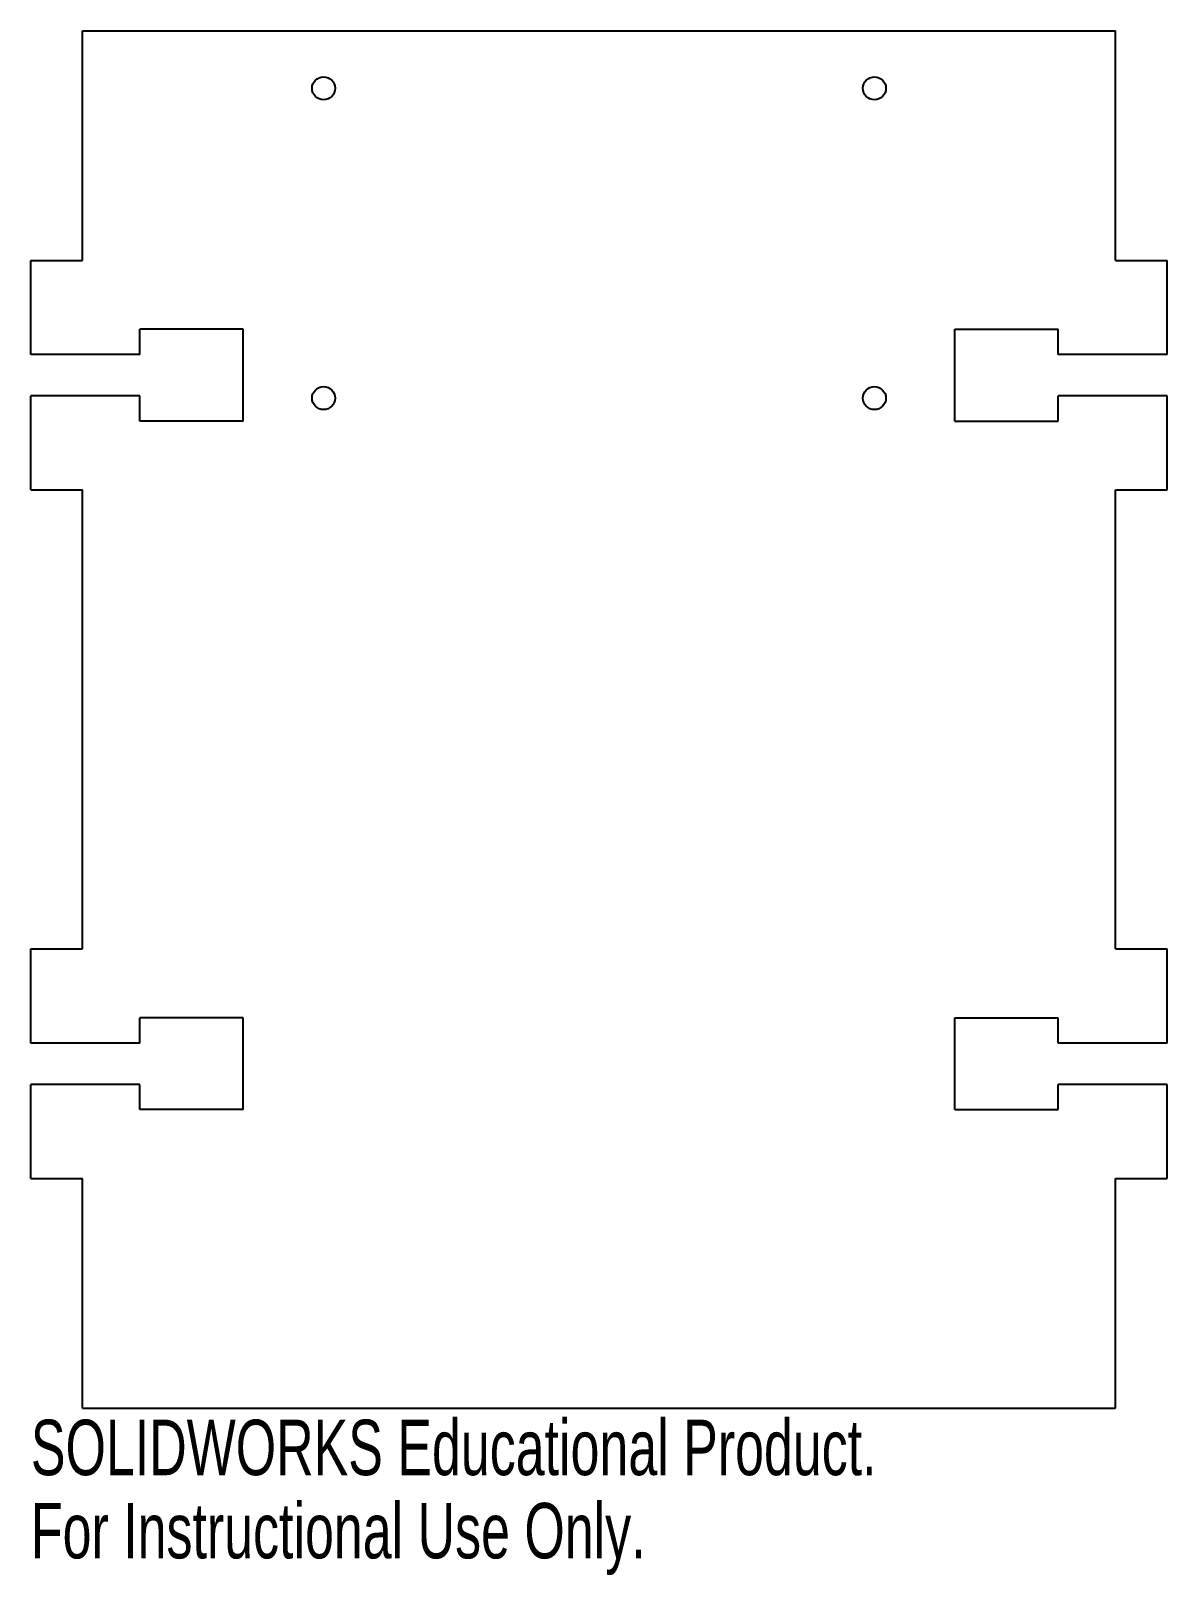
# Model space of a CAD drawing. Header units: millimetres. Extents: x -50 to 50, y -75 to 60.
import ezdxf

# ---------------------------------------------------------------- set-up
doc = ezdxf.new("R2010")
doc.units = ezdxf.units.MM
doc.styles.add('SLDTEXTSTYLE0', font='TXT', dxfattribs={"width": 0.7})

msp = doc.modelspace()

# ---------------------------------------------------------------- linework, layer by layer
at = {"color": 7, "linetype": 'Continuous', "lineweight": 25}
for p, q in [((-45, 40), (-45, 60)), ((-45, 60), (45, 60)), ((45, 40), (45, 60)), ((-49.5, 40), (-45, 40)), ((-49.5, 31.8), (-49.5, 40)), ((45, 40), (49.5, 40)), ((49.5, 31.8), (49.5, 40)), ((-40, 31.8), (-40, 34)), ((-31, 34), (-40, 34)), ((-31, 26), (-31, 34)), ((31, 26), (31, 34)), ((31, 34), (40, 34)), ((40, 31.8), (40, 34)), ((-40, 31.8), (-49.5, 31.8)), ((49.5, 31.8), (40, 31.8)), ((-40, 28.2), (-49.5, 28.2)), ((-49.5, 20), (-49.5, 28.2)), ((-40, 26), (-40, 28.2)), ((49.5, 28.2), (40, 28.2)), ((40, 26), (40, 28.2)), ((49.5, 20), (49.5, 28.2)), ((-31, 26), (-40, 26)), ((31, 26), (40, 26)), ((-49.5, 20), (-45, 20)), ((-45, -20), (-45, 20)), ((45, -20), (45, 20)), ((45, 20), (49.5, 20)), ((-49.5, -20), (-45, -20)), ((-49.5, -28.2), (-49.5, -20)), ((45, -20), (49.5, -20)), ((49.5, -28.2), (49.5, -20)), ((-40, -28.2), (-40, -26)), ((-31, -26), (-40, -26)), ((-31, -34), (-31, -26)), ((31, -34), (31, -26)), ((31, -26), (40, -26)), ((40, -28.2), (40, -26)), ((-40, -28.2), (-49.5, -28.2)), ((49.5, -28.2), (40, -28.2)), ((-40, -31.8), (-49.5, -31.8)), ((-49.5, -40), (-49.5, -31.8)), ((-40, -34), (-40, -31.8)), ((49.5, -31.8), (40, -31.8)), ((40, -34), (40, -31.8)), ((49.5, -40), (49.5, -31.8)), ((-31, -34), (-40, -34)), ((31, -34), (40, -34)), ((-49.5, -40), (-45, -40)), ((-45, -60), (-45, -40)), ((45, -60), (45, -40)), ((45, -40), (49.5, -40)), ((-45, -60), (45, -60))]:
    msp.add_line(p, q, dxfattribs=at)
for centre in [(-24, 55), (24, 55), (-24, 28), (24, 28)]:
    msp.add_circle(centre, 1, dxfattribs=at)

# ---------------------------------------------------------------- texts
at = {"color": 7, "linetype": 'Continuous', "char_height": 4.8336, "attachment_point": 1, "style": 'SLDTEXTSTYLE0'}
for s, insert in [('SOLIDWORKS Educational Product.', (-49.5, -61.02)), ('For Instructional Use Only.', (-49.5, -68.27))]:
    msp.add_mtext(s, dxfattribs=dict(at, insert=insert))

doc.saveas('drawing.dxf')
